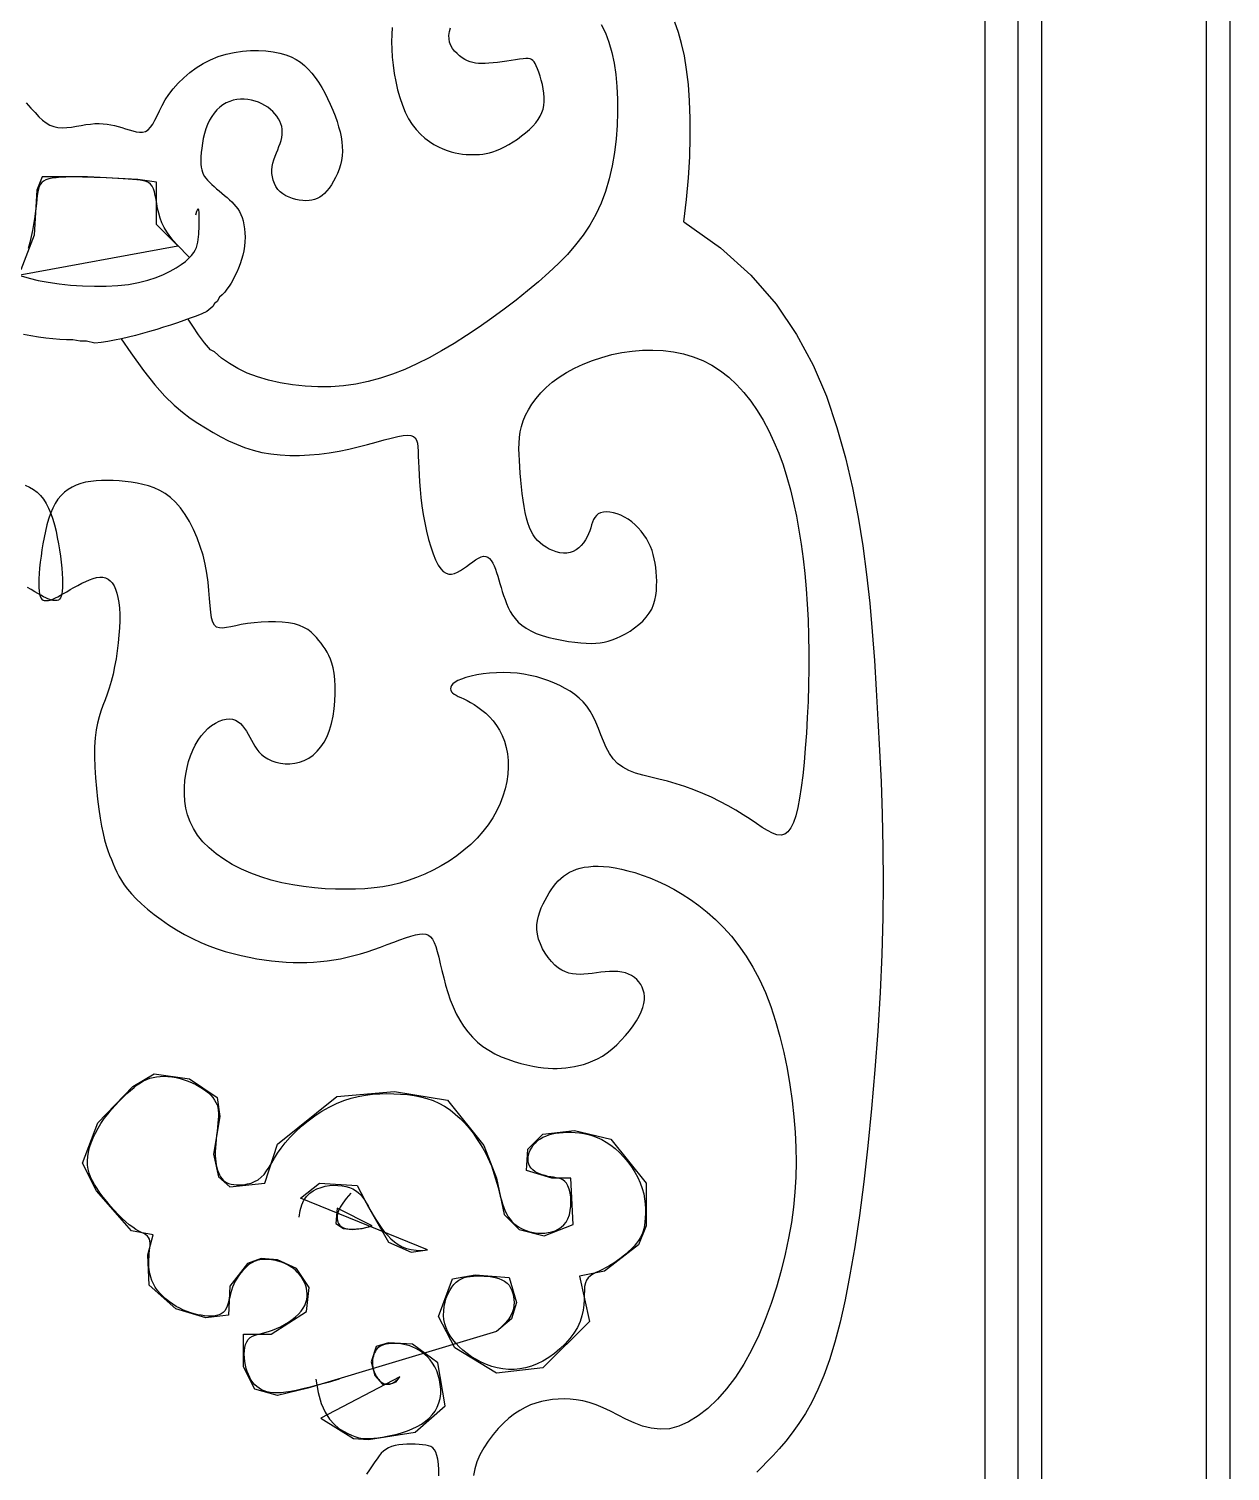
# Model space of a CAD drawing. Header units: metres. Extents: x -628 to -217, y 2 to 934.
# Drawn here: x -426.9 to -230.9, y 282.1 to 517.4 of the extents above; entities that cross this region are included whole.
import ezdxf

# ---------------------------------------------------------------- set-up
doc = ezdxf.new("R2010")
doc.units = ezdxf.units.M
for name, color, linetype in [('3', 3, 'Continuous'), ('4', 4, 'Continuous'), ('7', 7, 'Continuous')]:
    doc.layers.add(name, color=color, linetype=linetype)

msp = doc.modelspace()

# ---------------------------------------------------------------- linework, layer by layer
at = {"layer": '3'}
msp.add_lwpolyline([(-612.02, 909.78), (-612.02, 5.41), (-234.72, 5.41), (-234.72, 921.93)], dxfattribs=at)
msp.add_lwpolyline([(-581.22, 43.91), (-581.22, 667.61), (-265.52, 667.61), (-265.52, 43.91)], close=True, dxfattribs=at)
at = {"layer": '4'}
msp.add_lwpolyline([(-615.87, 911.13), (-615.87, 1.56), (-230.87, 1.56), (-230.87, 920.79)], dxfattribs=at)
msp.add_lwpolyline([(-585.07, 40.06), (-585.07, 671.46), (-261.67, 671.46), (-261.67, 40.06)], close=True, dxfattribs=at)
at = {"layer": '7'}
msp.add_lwpolyline([(-575.83, 49.3), (-575.83, 662.22), (-270.91, 662.22), (-270.91, 49.3)], close=True, dxfattribs=at)
for points in [[(-333.53, 518.13), (-332.84, 516.74), (-332.26, 515.22), (-331.79, 513.57), (-331.42, 511.81), (-331.15, 509.94), (-330.96, 507.98), (-330.87, 505.93), (-330.85, 503.81), (-330.93, 501.64), (-331.1, 499.44), (-331.36, 497.24), (-331.74, 495.07), (-332.22, 492.95), (-332.82, 490.89), (-333.54, 488.94), (-334.4, 487.1), (-335.37, 485.36), (-336.47, 483.72), (-337.7, 482.14), (-339.04, 480.61), (-340.49, 479.11), (-342.07, 477.63), (-343.75, 476.14), (-345.54, 474.65), (-347.41, 473.14), (-349.37, 471.65), (-351.37, 470.18), (-353.42, 468.75), (-355.48, 467.38), (-357.54, 466.08), (-359.59, 464.87), (-361.61, 463.75), (-363.61, 462.75), (-365.59, 461.85), (-367.56, 461.06), (-369.54, 460.4), (-371.53, 459.86), (-373.54, 459.44), (-375.59, 459.16), (-377.66, 459.01), (-379.76, 458.99), (-381.84, 459.09), (-383.9, 459.31), (-385.89, 459.64), (-387.81, 460.08), (-389.61, 460.62), (-391.29, 461.25), (-392.81, 461.98), (-394.2, 462.79), (-395.47, 463.69), (-396.63, 464.69), (-397.27, 465.01), (-398.28, 466.2), (-399.25, 467.48), (-400.18, 468.87), (-400.92, 470.06)], [(-320.01, 485.9), (-319.59, 489.58), (-319.27, 493.12), (-319.07, 496.52), (-318.98, 499.75), (-318.99, 502.8), (-319.1, 505.66), (-319.3, 508.33), (-319.58, 510.77), (-319.95, 512.99), (-320.39, 515), (-320.91, 516.83), (-321.51, 518.5)], [(-367.63, 517.64), (-367.71, 516.5), (-367.73, 515.31), (-367.71, 514.07), (-367.63, 512.79), (-367.49, 511.48), (-367.3, 510.14), (-367.05, 508.8), (-366.75, 507.47), (-366.39, 506.19), (-365.97, 504.96), (-365.49, 503.8), (-364.95, 502.75), (-364.35, 501.8), (-363.7, 500.96), (-363.01, 500.23), (-362.3, 499.58), (-361.57, 499.03), (-360.83, 498.56), (-360.09, 498.16), (-359.38, 497.83), (-358.68, 497.56), (-358.02, 497.35), (-357.37, 497.18), (-356.75, 497.06), (-356.15, 496.98), (-355.57, 496.93), (-355.01, 496.9), (-354.46, 496.89), (-353.92, 496.9), (-353.39, 496.93), (-352.86, 496.98), (-352.32, 497.06), (-351.77, 497.18), (-351.2, 497.35), (-350.6, 497.56), (-349.97, 497.83), (-349.3, 498.16), (-348.61, 498.54), (-347.9, 498.97), (-347.19, 499.43), (-346.51, 499.93), (-345.85, 500.44), (-345.24, 500.98), (-344.69, 501.52), (-344.21, 502.06), (-343.8, 502.61), (-343.47, 503.16), (-343.2, 503.73), (-343.01, 504.32), (-342.88, 504.92), (-342.81, 505.55), (-342.81, 506.22), (-342.86, 506.91), (-342.97, 507.62), (-343.12, 508.33), (-343.3, 509.03), (-343.49, 509.69), (-343.7, 510.31), (-343.91, 510.87), (-344.11, 511.35), (-344.29, 511.74), (-344.47, 512.04), (-344.66, 512.26), (-344.87, 512.41), (-345.12, 512.51), (-345.43, 512.55), (-345.81, 512.54), (-346.28, 512.5), (-346.84, 512.44), (-347.49, 512.35), (-348.19, 512.25), (-348.93, 512.14), (-349.69, 512.04), (-350.44, 511.94), (-351.17, 511.85), (-351.85, 511.78), (-352.47, 511.74), (-353.03, 511.73), (-353.55, 511.75), (-354.02, 511.81), (-354.47, 511.9), (-354.9, 512.04), (-355.33, 512.21), (-355.76, 512.43), (-356.2, 512.7), (-356.63, 513.01), (-357.05, 513.37), (-357.44, 513.77), (-357.78, 514.21), (-358.06, 514.69), (-358.26, 515.21), (-358.36, 515.76), (-358.37, 516.34), (-358.27, 516.95), (-358.09, 517.57)], [(-427.37, 505.31), (-426.6, 504.47), (-425.92, 503.73), (-425.29, 503.07), (-424.69, 502.51), (-424.1, 502.05), (-423.51, 501.69), (-422.88, 501.45), (-422.2, 501.31), (-421.48, 501.27), (-420.73, 501.3), (-419.96, 501.39), (-419.17, 501.51), (-418.39, 501.65), (-417.62, 501.78), (-416.87, 501.88), (-416.16, 501.94), (-415.47, 501.95), (-414.81, 501.92), (-414.17, 501.86), (-413.55, 501.76), (-412.94, 501.63), (-412.33, 501.48), (-411.74, 501.3), (-411.14, 501.1), (-410.55, 500.91), (-409.97, 500.74), (-409.41, 500.6), (-408.87, 500.54), (-408.37, 500.56), (-407.9, 500.68), (-407.47, 500.94), (-407.08, 501.34), (-406.72, 501.86), (-406.37, 502.5), (-406.01, 503.23), (-405.62, 504.04), (-405.18, 504.9), (-404.67, 505.8), (-404.07, 506.72), (-403.36, 507.64), (-402.56, 508.55), (-401.66, 509.42), (-400.67, 510.26), (-399.61, 511.03), (-398.48, 511.73), (-397.28, 512.35), (-396.03, 512.87), (-394.74, 513.27), (-393.41, 513.57), (-392.08, 513.76), (-390.76, 513.86), (-389.47, 513.87), (-388.23, 513.8), (-387.06, 513.66), (-385.98, 513.44), (-385, 513.17), (-384.12, 512.83), (-383.32, 512.43), (-382.59, 511.97), (-381.93, 511.44), (-381.32, 510.85), (-380.74, 510.19), (-380.19, 509.47), (-379.65, 508.68), (-379.13, 507.83), (-378.64, 506.94), (-378.17, 506.03), (-377.73, 505.09), (-377.33, 504.15), (-376.96, 503.22), (-376.64, 502.31), (-376.37, 501.43), (-376.14, 500.59), (-375.97, 499.77), (-375.85, 498.97), (-375.78, 498.19), (-375.77, 497.43), (-375.81, 496.69), (-375.92, 495.95), (-376.08, 495.22), (-376.3, 494.51), (-376.57, 493.82), (-376.87, 493.16), (-377.2, 492.54), (-377.56, 491.96), (-377.93, 491.43), (-378.31, 490.96), (-378.69, 490.56), (-379.07, 490.23), (-379.46, 489.95), (-379.87, 489.73), (-380.29, 489.57), (-380.74, 489.46), (-381.21, 489.39), (-381.71, 489.37), (-382.24, 489.39), (-382.79, 489.46), (-383.35, 489.56), (-383.91, 489.72), (-384.46, 489.92), (-384.98, 490.17), (-385.47, 490.47), (-385.9, 490.82), (-386.28, 491.22), (-386.6, 491.68), (-386.85, 492.17), (-387.04, 492.69), (-387.18, 493.24), (-387.25, 493.8), (-387.26, 494.37), (-387.21, 494.94), (-387.1, 495.51), (-386.94, 496.06), (-386.75, 496.61), (-386.54, 497.15), (-386.32, 497.68), (-386.11, 498.2), (-385.92, 498.71), (-385.76, 499.2), (-385.65, 499.69), (-385.58, 500.15), (-385.57, 500.61), (-385.6, 501.06), (-385.67, 501.49), (-385.8, 501.92), (-385.97, 502.34), (-386.19, 502.75), (-386.46, 503.15), (-386.77, 503.54), (-387.13, 503.92), (-387.52, 504.27), (-387.95, 504.61), (-388.42, 504.91), (-388.92, 505.18), (-389.45, 505.42), (-390, 505.62), (-390.58, 505.77), (-391.17, 505.87), (-391.77, 505.93), (-392.38, 505.93), (-392.98, 505.87), (-393.57, 505.75), (-394.15, 505.57), (-394.71, 505.32), (-395.25, 505), (-395.76, 504.62), (-396.23, 504.17), (-396.68, 503.67), (-397.08, 503.11), (-397.45, 502.48), (-397.77, 501.81), (-398.05, 501.08), (-398.28, 500.31), (-398.46, 499.52), (-398.61, 498.73), (-398.72, 497.96), (-398.8, 497.21), (-398.84, 496.51), (-398.86, 495.88), (-398.84, 495.32), (-398.8, 494.83), (-398.72, 494.4), (-398.61, 494.02), (-398.46, 493.67), (-398.28, 493.34), (-398.05, 493.02), (-397.77, 492.7), (-397.45, 492.37), (-397.09, 492.02), (-396.7, 491.67), (-396.29, 491.32), (-395.86, 490.96), (-395.43, 490.59), (-395, 490.23), (-394.59, 489.88), (-394.19, 489.53), (-393.82, 489.18), (-393.47, 488.82), (-393.14, 488.44), (-392.84, 488.04), (-392.57, 487.61), (-392.33, 487.14), (-392.13, 486.63), (-391.95, 486.06), (-391.82, 485.44), (-391.72, 484.79), (-391.66, 484.11), (-391.64, 483.4), (-391.66, 482.67), (-391.73, 481.94), (-391.84, 481.21), (-392, 480.48), (-392.2, 479.76), (-392.43, 479.06), (-392.7, 478.38), (-392.99, 477.72), (-393.29, 477.09), (-393.61, 476.49), (-393.94, 475.93), (-394.26, 475.41), (-394.6, 474.92), (-394.97, 474.46), (-395.36, 474.03), (-395.81, 473.62), (-396.18, 472.94), (-396.61, 472.57), (-396.93, 472.08), (-397.86, 471.31), (-398.7, 470.93), (-399.61, 470.55), (-400.59, 470.18), (-401.62, 469.81), (-402.69, 469.44), (-403.8, 469.08), (-404.93, 468.72), (-406.07, 468.37), (-407.23, 468.04), (-408.38, 467.71), (-409.54, 467.4), (-410.69, 467.12), (-411.83, 466.85), (-412.95, 466.62), (-414.04, 466.41), (-415.12, 466.24), (-416.17, 466.1), (-417.5, 466.43), (-418.55, 466.43), (-419.75, 466.67), (-420.81, 466.68), (-421.9, 466.73), (-423.02, 466.82), (-424.18, 466.95), (-425.37, 467.12), (-426.59, 467.32), (-427.82, 467.56)], [(-428.67, 477.23), (-402.62, 482), (-406.09, 485.47), (-406.09, 492.41), (-409.13, 492.84), (-417.38, 493.28), (-424.76, 493.28), (-425.63, 491.11), (-426.06, 483.74), (-428.23, 478.1)], [(-400.71, 480.09), (-400.71, 480.09), (-401.42, 480.8), (-402.1, 481.5), (-402.75, 482.19), (-403.36, 482.88), (-403.92, 483.58), (-404.42, 484.29), (-404.86, 485.01), (-405.22, 485.76), (-405.51, 486.53), (-405.73, 487.31), (-405.91, 488.09), (-406.05, 488.84), (-406.17, 489.56), (-406.29, 490.22), (-406.43, 490.82), (-406.6, 491.33), (-406.81, 491.74), (-407.08, 492.06), (-407.4, 492.31), (-407.78, 492.49), (-408.23, 492.62), (-408.75, 492.72), (-409.33, 492.79), (-410, 492.84), (-410.74, 492.9), (-411.56, 492.95), (-412.43, 493), (-413.35, 493.05), (-414.3, 493.1), (-415.27, 493.14), (-416.25, 493.17), (-417.24, 493.2), (-418.2, 493.23), (-419.15, 493.24), (-420.06, 493.24), (-420.92, 493.22), (-421.72, 493.18), (-422.46, 493.12), (-423.11, 493.03), (-423.68, 492.92), (-424.14, 492.76), (-424.52, 492.57), (-424.82, 492.33), (-425.05, 492.04), (-425.23, 491.69), (-425.36, 491.28), (-425.47, 490.8), (-425.56, 490.24), (-425.64, 489.61), (-425.71, 488.9), (-425.8, 488.12), (-425.9, 487.29), (-426.01, 486.41), (-426.15, 485.49), (-426.32, 484.53), (-426.53, 483.55), (-426.78, 482.56), (-427.07, 481.57)], [(-428.16, 477.09), (-426.87, 476.71), (-425.41, 476.36), (-423.78, 476.06), (-422.01, 475.8), (-420.13, 475.6), (-418.19, 475.47), (-416.24, 475.4), (-414.3, 475.42), (-412.42, 475.52), (-410.65, 475.71), (-409.01, 476), (-407.51, 476.38), (-406.16, 476.82), (-404.93, 477.32), (-403.85, 477.85), (-402.9, 478.39), (-402.08, 478.94), (-401.39, 479.47), (-400.83, 479.97), (-400.38, 480.44), (-400.03, 480.89), (-399.77, 481.32), (-399.58, 481.75), (-399.45, 482.16), (-399.35, 482.58), (-399.29, 483.01), (-399.24, 483.45), (-399.21, 483.9), (-399.18, 484.36), (-399.16, 484.82), (-399.15, 485.29), (-399.15, 485.75), (-399.15, 486.21), (-399.15, 486.66), (-399.15, 487.1), (-399.16, 487.49), (-399.18, 487.8), (-399.22, 488), (-399.29, 488.06), (-399.4, 487.93), (-399.56, 487.58), (-399.76, 486.99)], [(-320.01, 485.9), (-314.07, 481.7), (-309.1, 477.2), (-304.98, 472.46), (-301.63, 467.55), (-298.93, 462.52), (-296.77, 457.45), (-295.05, 452.38), (-293.67, 447.39), (-292.53, 442.51), (-291.59, 437.74), (-290.82, 433.04), (-290.2, 428.38), (-289.7, 423.73), (-289.29, 419.07), (-288.94, 414.36), (-288.63, 409.58), (-288.35, 404.69), (-288.08, 399.68), (-287.85, 394.54), (-287.67, 389.26), (-287.56, 383.81), (-287.52, 378.2), (-287.57, 372.4), (-287.73, 366.4), (-288, 360.2), (-288.37, 353.89), (-288.84, 347.55), (-289.38, 341.27), (-290, 335.16), (-290.67, 329.29), (-291.39, 323.78), (-292.14, 318.69), (-292.92, 314.12), (-293.72, 310.03), (-294.54, 306.39), (-295.4, 303.15), (-296.28, 300.27), (-297.2, 297.71), (-298.16, 295.43), (-299.16, 293.37), (-300.19, 291.52), (-301.26, 289.84), (-302.33, 288.32), (-303.4, 286.96), (-304.45, 285.73), (-305.46, 284.63), (-306.42, 283.64), (-307.3, 282.75), (-308.11, 281.94)], [(-411.85, 466.85), (-410.27, 464.57), (-408.2, 461.66), (-406.37, 459.33), (-404.73, 457.48), (-403.24, 456.02), (-401.87, 454.86), (-400.58, 453.91), (-399.33, 453.08), (-398.09, 452.3), (-396.85, 451.55), (-395.6, 450.85), (-394.33, 450.2), (-393.04, 449.62), (-391.71, 449.1), (-390.33, 448.66), (-388.91, 448.31), (-387.44, 448.05), (-385.91, 447.89), (-384.35, 447.81), (-382.76, 447.8), (-381.15, 447.88), (-379.54, 448.03), (-377.92, 448.24), (-376.31, 448.52), (-374.72, 448.85), (-373.17, 449.21), (-371.68, 449.6), (-370.27, 449.98), (-368.96, 450.33), (-367.78, 450.64), (-366.73, 450.89), (-365.84, 451.05), (-365.13, 451.12), (-364.57, 451.07), (-364.16, 450.92), (-363.86, 450.66), (-363.65, 450.29), (-363.52, 449.81), (-363.45, 449.22), (-363.4, 448.52), (-363.37, 447.7), (-363.33, 446.78), (-363.3, 445.76), (-363.25, 444.66), (-363.18, 443.48), (-363.09, 442.23), (-362.96, 440.93), (-362.79, 439.58), (-362.58, 438.19), (-362.32, 436.8), (-362.03, 435.43), (-361.7, 434.11), (-361.34, 432.87), (-360.96, 431.74), (-360.56, 430.75), (-360.15, 429.93), (-359.72, 429.31), (-359.29, 428.86), (-358.85, 428.58), (-358.39, 428.45), (-357.93, 428.44), (-357.46, 428.55), (-356.98, 428.75), (-356.49, 429.02), (-355.99, 429.35), (-355.49, 429.71), (-354.99, 430.09), (-354.49, 430.45), (-354.02, 430.79), (-353.56, 431.06), (-353.13, 431.26), (-352.73, 431.35), (-352.37, 431.33), (-352.04, 431.2), (-351.74, 430.97), (-351.47, 430.64), (-351.22, 430.25), (-351, 429.78), (-350.79, 429.27), (-350.59, 428.71), (-350.41, 428.13), (-350.22, 427.52), (-350.04, 426.89), (-349.86, 426.25), (-349.66, 425.6), (-349.45, 424.95), (-349.22, 424.29), (-348.97, 423.64), (-348.68, 423), (-348.36, 422.37), (-347.99, 421.76), (-347.56, 421.18), (-347.05, 420.62), (-346.47, 420.1), (-345.79, 419.61), (-345, 419.17), (-344.11, 418.77), (-343.13, 418.43), (-342.09, 418.12), (-341.01, 417.86), (-339.92, 417.64), (-338.84, 417.47), (-337.81, 417.33), (-336.84, 417.23), (-335.96, 417.17), (-335.16, 417.14), (-334.41, 417.16), (-333.71, 417.23), (-333.03, 417.34), (-332.37, 417.51), (-331.71, 417.72), (-331.02, 418), (-330.3, 418.33), (-329.56, 418.72), (-328.82, 419.16), (-328.09, 419.66), (-327.4, 420.2), (-326.75, 420.78), (-326.17, 421.4), (-325.68, 422.06), (-325.28, 422.75), (-324.98, 423.48), (-324.75, 424.22), (-324.6, 424.98), (-324.51, 425.74), (-324.47, 426.52), (-324.46, 427.29), (-324.49, 428.05), (-324.54, 428.79), (-324.61, 429.53), (-324.71, 430.25), (-324.85, 430.95), (-325.02, 431.64), (-325.23, 432.31), (-325.48, 432.97), (-325.78, 433.62), (-326.14, 434.25), (-326.54, 434.86), (-326.99, 435.44), (-327.47, 435.99), (-327.99, 436.5), (-328.54, 436.97), (-329.12, 437.39), (-329.71, 437.75), (-330.31, 438.04), (-330.92, 438.28), (-331.52, 438.45), (-332.1, 438.55), (-332.65, 438.58), (-333.16, 438.55), (-333.61, 438.44), (-334, 438.26), (-334.31, 438.02), (-334.56, 437.7), (-334.76, 437.34), (-334.93, 436.93), (-335.09, 436.48), (-335.24, 436.01), (-335.4, 435.51), (-335.6, 435.01), (-335.83, 434.51), (-336.11, 434.02), (-336.43, 433.56), (-336.78, 433.12), (-337.18, 432.74), (-337.62, 432.41), (-338.09, 432.15), (-338.59, 431.97), (-339.13, 431.88), (-339.69, 431.87), (-340.27, 431.94), (-340.85, 432.08), (-341.43, 432.28), (-341.99, 432.53), (-342.53, 432.82), (-343.03, 433.16), (-343.5, 433.52), (-343.92, 433.92), (-344.3, 434.37), (-344.65, 434.87), (-344.96, 435.44), (-345.24, 436.07), (-345.5, 436.79), (-345.72, 437.59), (-345.92, 438.49), (-346.1, 439.46), (-346.26, 440.5), (-346.4, 441.58), (-346.52, 442.68), (-346.63, 443.79), (-346.72, 444.89), (-346.81, 445.95), (-346.88, 446.97), (-346.93, 447.96), (-346.95, 448.9), (-346.93, 449.83), (-346.86, 450.74), (-346.73, 451.63), (-346.52, 452.53), (-346.24, 453.43), (-345.86, 454.35), (-345.39, 455.27), (-344.82, 456.19), (-344.15, 457.11), (-343.38, 458.01), (-342.5, 458.89), (-341.51, 459.74), (-340.4, 460.55), (-339.18, 461.32), (-337.86, 462.04), (-336.45, 462.7), (-334.96, 463.3), (-333.4, 463.81), (-331.79, 464.25), (-330.14, 464.59), (-328.47, 464.84), (-326.78, 464.98), (-325.08, 465), (-323.4, 464.91), (-321.73, 464.7), (-320.09, 464.36), (-318.49, 463.89), (-316.94, 463.27), (-315.45, 462.51), (-314.04, 461.61), (-312.69, 460.56), (-311.42, 459.38), (-310.22, 458.08), (-309.1, 456.67), (-308.04, 455.15), (-307.06, 453.54), (-306.16, 451.83), (-305.32, 450.05), (-304.55, 448.2), (-303.85, 446.27), (-303.22, 444.27), (-302.64, 442.21), (-302.12, 440.08), (-301.66, 437.89), (-301.25, 435.63), (-300.89, 433.32), (-300.57, 430.95), (-300.3, 428.53), (-300.08, 426.06), (-299.9, 423.54), (-299.77, 420.97), (-299.69, 418.37), (-299.65, 415.71), (-299.65, 413.03), (-299.69, 410.34), (-299.77, 407.66), (-299.89, 405.03), (-300.03, 402.48), (-300.21, 400.04), (-300.41, 397.73), (-300.63, 395.59), (-300.87, 393.64), (-301.14, 391.89), (-301.44, 390.34), (-301.77, 389.01), (-302.15, 387.91), (-302.57, 387.03), (-303.04, 386.39), (-303.57, 385.99), (-304.17, 385.84), (-304.83, 385.91), (-305.56, 386.17), (-306.36, 386.59), (-307.23, 387.13), (-308.19, 387.76), (-309.22, 388.46), (-310.34, 389.19), (-311.54, 389.93), (-312.82, 390.65), (-314.16, 391.35), (-315.54, 392.03), (-316.96, 392.67), (-318.4, 393.26), (-319.85, 393.79), (-321.29, 394.25), (-322.71, 394.64), (-324.1, 394.98), (-325.43, 395.3), (-326.71, 395.63), (-327.9, 395.99), (-329, 396.41), (-329.98, 396.92), (-330.85, 397.55), (-331.57, 398.32), (-332.19, 399.2), (-332.71, 400.16), (-333.16, 401.18), (-333.58, 402.23), (-333.98, 403.28), (-334.38, 404.29), (-334.82, 405.24), (-335.32, 406.1), (-335.87, 406.89), (-336.47, 407.59), (-337.13, 408.23), (-337.84, 408.8), (-338.59, 409.33), (-339.4, 409.8), (-340.25, 410.25), (-341.14, 410.66), (-342.07, 411.03), (-343.04, 411.37), (-344.05, 411.67), (-345.09, 411.92), (-346.15, 412.12), (-347.24, 412.27), (-348.35, 412.36), (-349.48, 412.39), (-350.61, 412.36), (-351.73, 412.28), (-352.8, 412.15), (-353.81, 411.99), (-354.75, 411.79), (-355.59, 411.57), (-356.31, 411.33), (-356.9, 411.07), (-357.37, 410.8), (-357.71, 410.53), (-357.95, 410.26), (-358.08, 409.99), (-358.13, 409.73), (-358.08, 409.49), (-357.96, 409.26), (-357.77, 409.06), (-357.52, 408.87), (-357.21, 408.69), (-356.84, 408.5), (-356.42, 408.3), (-355.94, 408.07), (-355.42, 407.81), (-354.86, 407.51), (-354.26, 407.15), (-353.64, 406.74), (-353.01, 406.27), (-352.37, 405.74), (-351.75, 405.15), (-351.16, 404.49), (-350.61, 403.77), (-350.11, 402.97), (-349.68, 402.1), (-349.32, 401.17), (-349.04, 400.18), (-348.84, 399.14), (-348.72, 398.05), (-348.69, 396.93), (-348.76, 395.78), (-348.92, 394.61), (-349.19, 393.42), (-349.55, 392.23), (-350.01, 391.04), (-350.58, 389.86), (-351.23, 388.69), (-351.99, 387.55), (-352.84, 386.44), (-353.78, 385.37), (-354.81, 384.35), (-355.92, 383.39), (-357.1, 382.48), (-358.34, 381.63), (-359.63, 380.84), (-360.95, 380.13), (-362.29, 379.49), (-363.64, 378.92), (-365, 378.44), (-366.37, 378.04), (-367.75, 377.71), (-369.16, 377.45), (-370.6, 377.25), (-372.08, 377.12), (-373.62, 377.04), (-375.21, 377.02), (-376.87, 377.04), (-378.58, 377.12), (-380.33, 377.26), (-382.1, 377.46), (-383.87, 377.73), (-385.63, 378.08), (-387.36, 378.51), (-389.06, 379.03), (-390.69, 379.63), (-392.25, 380.32), (-393.73, 381.09), (-395.11, 381.93), (-396.38, 382.83), (-397.53, 383.79), (-398.53, 384.79), (-399.39, 385.84), (-400.08, 386.92), (-400.62, 388.02), (-401.03, 389.15), (-401.31, 390.28), (-401.48, 391.42), (-401.55, 392.55), (-401.54, 393.67), (-401.45, 394.77), (-401.31, 395.83), (-401.11, 396.87), (-400.85, 397.86), (-400.54, 398.81), (-400.18, 399.71), (-399.77, 400.55), (-399.32, 401.33), (-398.82, 402.04), (-398.28, 402.68), (-397.7, 403.25), (-397.1, 403.73), (-396.49, 404.13), (-395.89, 404.44), (-395.29, 404.67), (-394.71, 404.8), (-394.17, 404.83), (-393.67, 404.76), (-393.21, 404.6), (-392.78, 404.36), (-392.39, 404.05), (-392.04, 403.69), (-391.71, 403.27), (-391.4, 402.83), (-391.12, 402.35), (-390.86, 401.86), (-390.6, 401.36), (-390.34, 400.87), (-390.06, 400.38), (-389.74, 399.9), (-389.39, 399.45), (-388.97, 399.02), (-388.49, 398.64), (-387.93, 398.29), (-387.29, 398), (-386.61, 397.76), (-385.87, 397.6), (-385.11, 397.51), (-384.33, 397.5), (-383.54, 397.58), (-382.75, 397.76), (-381.99, 398.04), (-381.25, 398.43), (-380.55, 398.93), (-379.89, 399.53), (-379.29, 400.24), (-378.74, 401.05), (-378.26, 401.96), (-377.85, 402.97), (-377.52, 404.08), (-377.27, 405.26), (-377.09, 406.49), (-376.98, 407.73), (-376.94, 408.96), (-376.95, 410.14), (-377.01, 411.25), (-377.12, 412.26), (-377.28, 413.14), (-377.48, 413.92), (-377.71, 414.59), (-377.97, 415.19), (-378.26, 415.73), (-378.57, 416.23), (-378.9, 416.7), (-379.24, 417.16), (-379.6, 417.63), (-379.98, 418.09), (-380.4, 418.55), (-380.87, 418.98), (-381.41, 419.39), (-382.03, 419.75), (-382.75, 420.06), (-383.58, 420.31), (-384.53, 420.48), (-385.58, 420.6), (-386.69, 420.65), (-387.84, 420.64), (-389, 420.59), (-390.15, 420.5), (-391.24, 420.36), (-392.26, 420.2), (-393.17, 420.02), (-393.99, 419.85), (-394.7, 419.71), (-395.32, 419.64), (-395.84, 419.66), (-396.28, 419.81), (-396.64, 420.12), (-396.91, 420.62), (-397.1, 421.32), (-397.25, 422.22), (-397.35, 423.27), (-397.45, 424.47), (-397.55, 425.77), (-397.69, 427.15), (-397.88, 428.59), (-398.15, 430.06), (-398.5, 431.53), (-398.95, 432.97), (-399.47, 434.38), (-400.07, 435.73), (-400.73, 437.01), (-401.44, 438.19), (-402.2, 439.25), (-403, 440.17), (-403.83, 440.95), (-404.68, 441.59), (-405.56, 442.1), (-406.46, 442.51), (-407.38, 442.83), (-408.32, 443.08), (-409.27, 443.27), (-410.23, 443.42), (-411.21, 443.55), (-412.18, 443.64), (-413.15, 443.7), (-414.11, 443.73), (-415.05, 443.72), (-415.96, 443.67), (-416.83, 443.57), (-417.67, 443.42), (-418.46, 443.22), (-419.2, 442.96), (-419.89, 442.64), (-420.54, 442.26), (-421.13, 441.8), (-421.68, 441.27), (-422.18, 440.66), (-422.63, 439.97), (-423.03, 439.19), (-423.39, 438.34), (-423.71, 437.43), (-423.99, 436.46), (-424.23, 435.47), (-424.45, 434.44), (-424.63, 433.41), (-424.8, 432.38), (-424.94, 431.36), (-425.07, 430.38), (-425.17, 429.42), (-425.24, 428.52), (-425.29, 427.69), (-425.31, 426.92), (-425.31, 426.25), (-425.26, 425.67), (-425.19, 425.2), (-425.08, 424.84), (-424.95, 424.56), (-424.79, 424.36), (-424.61, 424.22), (-424.41, 424.15), (-424.2, 424.12), (-423.97, 424.13), (-423.73, 424.16), (-423.48, 424.22), (-423.2, 424.3), (-422.9, 424.42), (-422.56, 424.57), (-422.19, 424.76), (-421.76, 424.99), (-421.29, 425.26), (-420.76, 425.57), (-420.18, 425.91), (-419.57, 426.26), (-418.94, 426.61), (-418.29, 426.95), (-417.65, 427.26), (-417.03, 427.53), (-416.43, 427.74), (-415.87, 427.87), (-415.35, 427.94), (-414.86, 427.92), (-414.42, 427.82), (-414.01, 427.64), (-413.64, 427.37), (-413.31, 427.01), (-413.02, 426.55), (-412.77, 426), (-412.56, 425.35), (-412.39, 424.62), (-412.25, 423.8), (-412.16, 422.89), (-412.11, 421.9), (-412.11, 420.83), (-412.14, 419.69), (-412.22, 418.47), (-412.34, 417.21), (-412.5, 415.92), (-412.7, 414.62), (-412.93, 413.35), (-413.19, 412.11), (-413.48, 410.93), (-413.8, 409.83), (-414.14, 408.83), (-414.49, 407.91), (-414.84, 407.01), (-415.17, 406.11), (-415.48, 405.17), (-415.75, 404.15), (-415.97, 403.02), (-416.12, 401.73), (-416.2, 400.27), (-416.21, 398.67), (-416.16, 396.97), (-416.06, 395.22), (-415.91, 393.46), (-415.73, 391.75), (-415.52, 390.12), (-415.29, 388.63), (-415.06, 387.3), (-414.81, 386.13), (-414.56, 385.09), (-414.29, 384.17), (-414.02, 383.35), (-413.75, 382.59), (-413.47, 381.88), (-413.18, 381.19), (-412.88, 380.52), (-412.57, 379.84), (-412.22, 379.16), (-411.82, 378.47), (-411.35, 377.76), (-410.81, 377.02), (-410.17, 376.26), (-409.42, 375.47), (-408.55, 374.64), (-407.57, 373.79), (-406.49, 372.93), (-405.34, 372.07), (-404.12, 371.23), (-402.85, 370.43), (-401.55, 369.67), (-400.22, 368.98), (-398.89, 368.35), (-397.55, 367.8), (-396.22, 367.32), (-394.9, 366.89), (-393.58, 366.52), (-392.29, 366.2), (-391, 365.93), (-389.75, 365.7), (-388.51, 365.51), (-387.31, 365.35), (-386.12, 365.22), (-384.96, 365.13), (-383.81, 365.08), (-382.68, 365.06), (-381.56, 365.08), (-380.45, 365.13), (-379.35, 365.22), (-378.26, 365.35), (-377.17, 365.51), (-376.08, 365.7), (-375, 365.93), (-373.91, 366.2), (-372.82, 366.5), (-371.72, 366.84), (-370.62, 367.21), (-369.52, 367.6), (-368.44, 368), (-367.39, 368.39), (-366.4, 368.76), (-365.46, 369.09), (-364.61, 369.37), (-363.85, 369.59), (-363.19, 369.72), (-362.62, 369.77), (-362.14, 369.72), (-361.72, 369.56), (-361.37, 369.29), (-361.06, 368.89), (-360.78, 368.36), (-360.53, 367.69), (-360.28, 366.87), (-360.03, 365.93), (-359.78, 364.88), (-359.52, 363.76), (-359.23, 362.58), (-358.91, 361.37), (-358.55, 360.16), (-358.15, 358.97), (-357.7, 357.82), (-357.19, 356.72), (-356.62, 355.67), (-356, 354.68), (-355.31, 353.75), (-354.55, 352.89), (-353.73, 352.1), (-352.84, 351.39), (-351.88, 350.75), (-350.87, 350.19), (-349.83, 349.7), (-348.76, 349.28), (-347.7, 348.92), (-346.65, 348.62), (-345.64, 348.37), (-344.68, 348.17), (-343.79, 348.01), (-342.96, 347.9), (-342.18, 347.82), (-341.43, 347.79), (-340.71, 347.79), (-340.01, 347.82), (-339.31, 347.88), (-338.61, 347.98), (-337.89, 348.1), (-337.15, 348.25), (-336.4, 348.45), (-335.64, 348.7), (-334.88, 349.01), (-334.1, 349.38), (-333.32, 349.82), (-332.54, 350.35), (-331.76, 350.96), (-330.99, 351.64), (-330.24, 352.38), (-329.54, 353.15), (-328.88, 353.95), (-328.28, 354.76), (-327.76, 355.55), (-327.32, 356.32), (-326.98, 357.04), (-326.72, 357.72), (-326.56, 358.37), (-326.48, 358.97), (-326.47, 359.54), (-326.53, 360.08), (-326.66, 360.58), (-326.84, 361.06), (-327.08, 361.5), (-327.38, 361.92), (-327.72, 362.3), (-328.11, 362.64), (-328.56, 362.94), (-329.05, 363.19), (-329.58, 363.38), (-330.17, 363.52), (-330.79, 363.6), (-331.45, 363.62), (-332.14, 363.61), (-332.85, 363.56), (-333.56, 363.48), (-334.27, 363.4), (-334.98, 363.31), (-335.67, 363.24), (-336.33, 363.18), (-336.97, 363.14), (-337.59, 363.15), (-338.19, 363.21), (-338.78, 363.33), (-339.36, 363.53), (-339.94, 363.81), (-340.51, 364.18), (-341.07, 364.66), (-341.63, 365.23), (-342.15, 365.87), (-342.64, 366.58), (-343.08, 367.33), (-343.44, 368.1), (-343.73, 368.89), (-343.92, 369.68), (-344.01, 370.45), (-344.01, 371.21), (-343.92, 371.94), (-343.77, 372.65), (-343.55, 373.35), (-343.3, 374.01), (-343, 374.66), (-342.69, 375.27), (-342.36, 375.86), (-342.03, 376.43), (-341.68, 376.96), (-341.31, 377.46), (-340.93, 377.94), (-340.53, 378.38), (-340.1, 378.79), (-339.65, 379.16), (-339.18, 379.5), (-338.67, 379.8), (-338.13, 380.06), (-337.55, 380.28), (-336.94, 380.47), (-336.28, 380.61), (-335.57, 380.71), (-334.81, 380.77), (-334, 380.78), (-333.14, 380.75), (-332.23, 380.66), (-331.26, 380.52), (-330.23, 380.32), (-329.16, 380.06), (-328.03, 379.74), (-326.84, 379.35), (-325.61, 378.89), (-324.33, 378.35), (-323.02, 377.73), (-321.67, 377.03), (-320.31, 376.24), (-318.95, 375.35), (-317.58, 374.37), (-316.22, 373.28), (-314.88, 372.09), (-313.56, 370.79), (-312.28, 369.36), (-311.05, 367.81), (-309.87, 366.12), (-308.75, 364.3), (-307.7, 362.33), (-306.73, 360.2), (-305.85, 357.92), (-305.06, 355.51), (-304.35, 353), (-303.73, 350.42), (-303.19, 347.79), (-302.74, 345.14), (-302.37, 342.51), (-302.08, 339.92), (-301.87, 337.39), (-301.75, 334.92), (-301.71, 332.48), (-301.76, 330.05), (-301.91, 327.62), (-302.15, 325.17), (-302.49, 322.67), (-302.94, 320.11), (-303.49, 317.48), (-304.14, 314.81), (-304.91, 312.11), (-305.77, 309.44), (-306.74, 306.81), (-307.81, 304.26), (-308.97, 301.83), (-310.24, 299.55), (-311.6, 297.43), (-313.05, 295.52), (-314.55, 293.81), (-316.1, 292.33), (-317.68, 291.1), (-319.26, 290.12), (-320.84, 289.43), (-322.39, 289.02), (-323.89, 288.92), (-325.36, 289.08), (-326.78, 289.44), (-328.15, 289.95), (-329.48, 290.56), (-330.76, 291.21), (-332.01, 291.85), (-333.2, 292.44), (-334.35, 292.91), (-335.47, 293.28), (-336.54, 293.56), (-337.58, 293.74), (-338.59, 293.84), (-339.57, 293.88), (-340.52, 293.85), (-341.46, 293.76), (-342.37, 293.63), (-343.27, 293.45), (-344.17, 293.2), (-345.05, 292.89), (-345.93, 292.49), (-346.81, 292), (-347.69, 291.42), (-348.57, 290.73), (-349.46, 289.93), (-350.34, 289.03), (-351.18, 288.05), (-351.97, 287), (-352.69, 285.9), (-353.31, 284.77), (-353.81, 283.63), (-354.17, 282.48), (-354.38, 281.36)], [(-427.53, 442.96), (-426.84, 442.64), (-426.19, 442.26), (-425.6, 441.8), (-425.05, 441.27), (-424.55, 440.66), (-424.1, 439.97), (-423.7, 439.19), (-423.34, 438.34), (-423.03, 437.43), (-422.75, 436.46), (-422.5, 435.47), (-422.29, 434.44), (-422.1, 433.41), (-421.93, 432.38), (-421.79, 431.36), (-421.66, 430.38), (-421.56, 429.42), (-421.49, 428.52), (-421.44, 427.69), (-421.42, 426.92), (-421.43, 426.25), (-421.47, 425.67), (-421.54, 425.2), (-421.65, 424.84), (-421.78, 424.56), (-421.94, 424.36), (-422.12, 424.22), (-422.32, 424.15), (-422.53, 424.12), (-422.76, 424.13), (-423, 424.16), (-423.25, 424.22), (-423.53, 424.3), (-423.83, 424.42), (-424.17, 424.57), (-424.55, 424.76), (-424.97, 424.99), (-425.45, 425.26), (-425.98, 425.57), (-426.55, 425.91), (-427.16, 426.26)], [(-376.28, 297.08), (-376.28, 297.08), (-378.09, 296.58), (-379.66, 296.15), (-381.04, 295.79), (-382.24, 295.5), (-383.28, 295.26), (-384.19, 295.09), (-385, 294.97), (-385.73, 294.89), (-386.39, 294.86), (-387, 294.88), (-387.56, 294.94), (-388.08, 295.04), (-388.55, 295.19), (-388.98, 295.38), (-389.37, 295.61), (-389.73, 295.88), (-390.06, 296.2), (-390.37, 296.55), (-390.64, 296.95), (-390.89, 297.37), (-391.1, 297.84), (-391.29, 298.33), (-391.45, 298.85), (-391.58, 299.4), (-391.68, 299.98), (-391.75, 300.56), (-391.77, 301.15), (-391.75, 301.72), (-391.69, 302.26), (-391.56, 302.76), (-391.38, 303.2), (-391.13, 303.57), (-390.82, 303.87), (-390.44, 304.1), (-390, 304.28), (-389.51, 304.43), (-388.97, 304.57), (-388.4, 304.71), (-387.8, 304.87), (-387.16, 305.08), (-386.52, 305.34), (-385.86, 305.65), (-385.21, 306), (-384.58, 306.39), (-383.98, 306.81), (-383.43, 307.26), (-382.94, 307.72), (-382.51, 308.19), (-382.17, 308.67), (-381.9, 309.14), (-381.71, 309.62), (-381.58, 310.09), (-381.51, 310.56), (-381.5, 311.02), (-381.54, 311.47), (-381.62, 311.92), (-381.74, 312.34), (-381.9, 312.76), (-382.09, 313.16), (-382.31, 313.54), (-382.56, 313.9), (-382.83, 314.24), (-383.12, 314.56), (-383.43, 314.86), (-383.76, 315.13), (-384.1, 315.37), (-384.46, 315.59), (-384.82, 315.79), (-385.18, 315.96), (-385.55, 316.12), (-385.91, 316.25), (-386.27, 316.36), (-386.63, 316.45), (-386.98, 316.53), (-387.32, 316.58), (-387.66, 316.62), (-387.99, 316.64), (-388.32, 316.64), (-388.63, 316.63), (-388.94, 316.6), (-389.25, 316.55), (-389.55, 316.49), (-389.85, 316.4), (-390.15, 316.28), (-390.45, 316.13), (-390.75, 315.95), (-391.06, 315.73), (-391.37, 315.47), (-391.7, 315.17), (-392.03, 314.82), (-392.35, 314.44), (-392.67, 314.02), (-392.96, 313.58), (-393.24, 313.1), (-393.49, 312.6), (-393.7, 312.09), (-393.87, 311.55), (-394.02, 311.02), (-394.14, 310.48), (-394.27, 309.97), (-394.39, 309.48), (-394.54, 309.02), (-394.71, 308.61), (-394.93, 308.26), (-395.2, 307.97), (-395.52, 307.74), (-395.89, 307.58), (-396.3, 307.46), (-396.74, 307.4), (-397.22, 307.37), (-397.72, 307.39), (-398.25, 307.44), (-398.8, 307.52), (-399.36, 307.62), (-399.94, 307.76), (-400.52, 307.94), (-401.11, 308.14), (-401.7, 308.38), (-402.29, 308.66), (-402.87, 308.98), (-403.44, 309.33), (-404, 309.72), (-404.53, 310.14), (-405.03, 310.59), (-405.5, 311.06), (-405.92, 311.57), (-406.29, 312.09), (-406.6, 312.63), (-406.85, 313.19), (-407.05, 313.76), (-407.19, 314.34), (-407.28, 314.91), (-407.34, 315.48), (-407.36, 316.04), (-407.35, 316.59), (-407.32, 317.11), (-407.28, 317.61), (-407.23, 318.08), (-407.18, 318.53), (-407.15, 318.94), (-407.15, 319.31), (-407.18, 319.66), (-407.25, 319.96), (-407.39, 320.22), (-407.59, 320.45), (-407.85, 320.65), (-408.17, 320.84), (-408.55, 321.04), (-408.98, 321.27), (-409.46, 321.54), (-409.98, 321.87), (-410.54, 322.27), (-411.13, 322.77), (-411.75, 323.34), (-412.38, 323.97), (-413.01, 324.65), (-413.63, 325.35), (-414.23, 326.08), (-414.8, 326.8), (-415.33, 327.5), (-415.8, 328.18), (-416.22, 328.84), (-416.57, 329.47), (-416.87, 330.1), (-417.1, 330.73), (-417.26, 331.37), (-417.36, 332.02), (-417.38, 332.7), (-417.33, 333.41), (-417.21, 334.14), (-417.02, 334.9), (-416.77, 335.67), (-416.45, 336.45), (-416.08, 337.24), (-415.64, 338.03), (-415.16, 338.82), (-414.62, 339.6), (-414.04, 340.36), (-413.44, 341.09), (-412.81, 341.8), (-412.17, 342.48), (-411.54, 343.11), (-410.93, 343.69), (-410.33, 344.22), (-409.77, 344.69), (-409.24, 345.1), (-408.72, 345.46), (-408.21, 345.76), (-407.7, 346), (-407.18, 346.2), (-406.65, 346.34), (-406.09, 346.44), (-405.49, 346.5), (-404.87, 346.51), (-404.23, 346.48), (-403.57, 346.41), (-402.9, 346.29), (-402.23, 346.14), (-401.57, 345.95), (-400.92, 345.73), (-400.29, 345.47), (-399.68, 345.17), (-399.11, 344.86), (-398.57, 344.52), (-398.07, 344.16), (-397.62, 343.79), (-397.22, 343.41), (-396.88, 343.03), (-396.61, 342.64), (-396.39, 342.25), (-396.22, 341.84), (-396.11, 341.42), (-396.04, 340.98), (-396, 340.5), (-396, 339.99), (-396.03, 339.44), (-396.08, 338.84), (-396.14, 338.2), (-396.22, 337.54), (-396.29, 336.86), (-396.37, 336.18), (-396.43, 335.5), (-396.48, 334.84), (-396.51, 334.21), (-396.51, 333.61), (-396.48, 333.05), (-396.42, 332.53), (-396.34, 332.04), (-396.24, 331.59), (-396.12, 331.18), (-395.98, 330.79), (-395.82, 330.44), (-395.65, 330.13), (-395.45, 329.84), (-395.22, 329.59), (-394.97, 329.37), (-394.67, 329.19), (-394.33, 329.04), (-393.94, 328.92), (-393.5, 328.84), (-392.99, 328.79), (-392.44, 328.79), (-391.86, 328.83), (-391.27, 328.94), (-390.67, 329.1), (-390.08, 329.33), (-389.53, 329.64), (-389.01, 330.03), (-388.55, 330.51), (-388.12, 331.07), (-387.71, 331.71), (-387.29, 332.41), (-386.84, 333.16), (-386.33, 333.96), (-385.75, 334.8), (-385.08, 335.68), (-384.29, 336.57), (-383.4, 337.47), (-382.42, 338.36), (-381.36, 339.22), (-380.25, 340.04), (-379.1, 340.8), (-377.92, 341.48), (-376.73, 342.07), (-375.54, 342.55), (-374.35, 342.94), (-373.17, 343.23), (-371.99, 343.45), (-370.83, 343.59), (-369.67, 343.67), (-368.52, 343.69), (-367.38, 343.67), (-366.26, 343.62), (-365.16, 343.52), (-364.07, 343.37), (-363.01, 343.16), (-361.97, 342.89), (-360.97, 342.55), (-360, 342.13), (-359.07, 341.62), (-358.18, 341.03), (-357.33, 340.36), (-356.53, 339.62), (-355.78, 338.84), (-355.08, 338.03), (-354.44, 337.21), (-353.85, 336.38), (-353.32, 335.57), (-352.85, 334.79), (-352.43, 334.04), (-352.07, 333.31), (-351.74, 332.59), (-351.45, 331.89), (-351.2, 331.19), (-350.97, 330.5), (-350.75, 329.8), (-350.55, 329.09), (-350.36, 328.38), (-350.18, 327.67), (-349.99, 326.98), (-349.8, 326.32), (-349.61, 325.68), (-349.4, 325.08), (-349.18, 324.53), (-348.94, 324.03), (-348.68, 323.58), (-348.4, 323.18), (-348.09, 322.82), (-347.77, 322.5), (-347.42, 322.21), (-347.04, 321.96), (-346.65, 321.73), (-346.22, 321.52), (-345.78, 321.34), (-345.31, 321.19), (-344.82, 321.06), (-344.31, 320.98), (-343.79, 320.92), (-343.26, 320.91), (-342.71, 320.94), (-342.16, 321.02), (-341.6, 321.14), (-341.06, 321.32), (-340.55, 321.56), (-340.07, 321.88), (-339.63, 322.26), (-339.25, 322.72), (-338.95, 323.27), (-338.72, 323.9), (-338.56, 324.59), (-338.48, 325.32), (-338.46, 326.06), (-338.5, 326.79), (-338.6, 327.48), (-338.75, 328.1), (-338.95, 328.63), (-339.19, 329.05), (-339.46, 329.37), (-339.77, 329.6), (-340.12, 329.77), (-340.49, 329.88), (-340.89, 329.96), (-341.31, 330.03), (-341.75, 330.1), (-342.21, 330.19), (-342.67, 330.3), (-343.13, 330.43), (-343.57, 330.59), (-343.98, 330.77), (-344.36, 330.98), (-344.69, 331.23), (-344.97, 331.5), (-345.18, 331.82), (-345.33, 332.16), (-345.42, 332.52), (-345.45, 332.9), (-345.43, 333.29), (-345.36, 333.68), (-345.26, 334.07), (-345.11, 334.44), (-344.92, 334.81), (-344.7, 335.15), (-344.44, 335.48), (-344.15, 335.79), (-343.82, 336.07), (-343.44, 336.33), (-343.03, 336.56), (-342.57, 336.77), (-342.08, 336.95), (-341.55, 337.1), (-340.98, 337.21), (-340.38, 337.3), (-339.75, 337.36), (-339.1, 337.39), (-338.44, 337.39), (-337.75, 337.35), (-337.05, 337.28), (-336.34, 337.17), (-335.62, 337.02), (-334.9, 336.81), (-334.17, 336.54), (-333.43, 336.21), (-332.7, 335.79), (-331.97, 335.3), (-331.24, 334.72), (-330.52, 334.06), (-329.83, 333.33), (-329.18, 332.55), (-328.57, 331.73), (-328.02, 330.87), (-327.54, 330), (-327.14, 329.11), (-326.83, 328.23), (-326.59, 327.36), (-326.43, 326.5), (-326.33, 325.68), (-326.28, 324.88), (-326.28, 324.12), (-326.32, 323.41), (-326.39, 322.75), (-326.48, 322.15), (-326.59, 321.6), (-326.73, 321.1), (-326.91, 320.62), (-327.14, 320.16), (-327.41, 319.72), (-327.74, 319.27), (-328.13, 318.82), (-328.59, 318.35), (-329.1, 317.87), (-329.66, 317.39), (-330.25, 316.92), (-330.86, 316.47), (-331.48, 316.04), (-332.11, 315.65), (-332.72, 315.3), (-333.31, 315), (-333.87, 314.74), (-334.39, 314.5), (-334.86, 314.24), (-335.28, 313.97), (-335.63, 313.65), (-335.91, 313.27), (-336.11, 312.8), (-336.22, 312.24), (-336.27, 311.59), (-336.3, 310.86), (-336.32, 310.07), (-336.36, 309.22), (-336.47, 308.33), (-336.66, 307.41), (-336.96, 306.48), (-337.4, 305.54), (-337.97, 304.62), (-338.65, 303.72), (-339.41, 302.86), (-340.25, 302.04), (-341.14, 301.3), (-342.07, 300.63), (-343.02, 300.05), (-343.97, 299.58), (-344.92, 299.21), (-345.86, 298.94), (-346.8, 298.76), (-347.73, 298.67), (-348.66, 298.67), (-349.58, 298.76), (-350.48, 298.92), (-351.37, 299.17), (-352.24, 299.48), (-353.09, 299.85), (-353.9, 300.28), (-354.68, 300.75), (-355.41, 301.27), (-356.09, 301.81), (-356.71, 302.38), (-357.27, 302.96), (-357.76, 303.56), (-358.18, 304.18), (-358.54, 304.81), (-358.82, 305.46), (-359.04, 306.13), (-359.18, 306.81), (-359.24, 307.51), (-359.23, 308.22), (-359.15, 308.93), (-359, 309.64), (-358.8, 310.32), (-358.55, 310.96), (-358.25, 311.56), (-357.92, 312.1), (-357.56, 312.57), (-357.18, 312.95), (-356.77, 313.25), (-356.34, 313.48), (-355.89, 313.66), (-355.41, 313.78), (-354.9, 313.86), (-354.36, 313.91), (-353.8, 313.93), (-353.21, 313.94), (-352.6, 313.92), (-351.99, 313.88), (-351.39, 313.8), (-350.8, 313.69), (-350.25, 313.53), (-349.74, 313.33), (-349.28, 313.08), (-348.89, 312.77), (-348.56, 312.41), (-348.3, 312.01), (-348.09, 311.57), (-347.93, 311.1), (-347.82, 310.61), (-347.76, 310.11), (-347.74, 309.61), (-347.76, 309.1), (-347.84, 308.59), (-348, 308.06), (-348.26, 307.5), (-348.62, 306.92), (-349.13, 306.29), (-349.79, 305.61), (-350.62, 304.87), (-381.42, 295.64), (-386.34, 294.41), (-390.04, 295.44), (-391.89, 299.13), (-391.89, 304.46), (-387.37, 304.46), (-381.62, 308.16), (-381.21, 312.05), (-383.26, 315.13), (-386.34, 316.57), (-389.01, 316.77), (-391.27, 315.95), (-394.15, 312.26), (-394.35, 307.54), (-398.05, 307.13), (-402.97, 308.57), (-407.29, 312.46), (-407.49, 317.39), (-406.67, 320.67), (-410.16, 321.28), (-415.91, 327.85), (-418.17, 332.36), (-415.7, 338.92), (-409.96, 344.87), (-406.47, 346.92), (-400.72, 346.1), (-396.2, 343.03), (-395.79, 339.95), (-396.81, 333.8), (-395.99, 330.1), (-394.15, 328.46), (-388.4, 329.08), (-386.34, 335.44), (-376.69, 343.23), (-367.25, 344.05), (-358.62, 342.62), (-352.67, 335.23), (-350.62, 329.9), (-349.38, 323.95), (-346.92, 321.49), (-342.81, 320.46), (-338.09, 322.31), (-338.5, 329.9), (-341.58, 329.9), (-345.69, 331.13), (-345.48, 334.62), (-343.02, 337.08), (-337.89, 337.69), (-331.93, 336.26), (-326.18, 329.08), (-326.18, 322.1), (-327.41, 319.03), (-332.96, 314.72), (-337.07, 313.9), (-335.42, 306.51), (-343.02, 298.92), (-350.62, 298.1), (-357.39, 302.21), (-360.06, 307.33), (-357.8, 313.49), (-354.11, 314.1), (-348.56, 313.69), (-347.33, 309.59), (-348.15, 306.92), (-350.62, 304.87)], [(-382.79, 323.54), (-382.79, 323.54), (-382.65, 324.61), (-382.4, 325.52), (-382.05, 326.28), (-381.62, 326.92), (-381.1, 327.43), (-380.53, 327.84), (-379.91, 328.15), (-379.25, 328.39), (-378.56, 328.57), (-377.87, 328.68), (-377.17, 328.73), (-376.48, 328.72), (-375.82, 328.66), (-375.18, 328.54), (-374.6, 328.37), (-374.06, 328.15), (-373.6, 327.89), (-373.18, 327.57), (-372.81, 327.21), (-372.48, 326.81), (-372.17, 326.37), (-371.87, 325.89), (-371.57, 325.36), (-371.26, 324.8), (-370.93, 324.21), (-370.57, 323.59), (-370.19, 322.96), (-369.78, 322.33), (-369.34, 321.7), (-368.87, 321.1), (-368.37, 320.52), (-367.84, 319.98), (-367.27, 319.5), (-366.65, 319.07), (-366, 318.71), (-365.29, 318.43), (-364.53, 318.23), (-363.7, 318.12), (-362.81, 318.11), (-361.85, 318.21), (-382.58, 326.62), (-379.5, 329.08), (-373.35, 328.67), (-371.5, 325.18), (-368.21, 319.44), (-364.52, 317.8), (-361.85, 318.21)], [(-374.37, 327.44), (-374.37, 327.44), (-375.12, 326.57), (-375.69, 325.81), (-376.1, 325.15), (-376.38, 324.57), (-376.54, 324.08), (-376.62, 323.66), (-376.62, 323.3), (-376.58, 322.99), (-376.51, 322.73), (-376.42, 322.51), (-376.31, 322.33), (-376.18, 322.18), (-376.04, 322.05), (-375.89, 321.95), (-375.73, 321.87), (-375.57, 321.8), (-375.4, 321.74), (-375.23, 321.69), (-375.05, 321.65), (-374.86, 321.61), (-374.66, 321.59), (-374.45, 321.58), (-374.23, 321.57), (-374, 321.57), (-373.74, 321.58), (-373.47, 321.61), (-373.16, 321.64), (-372.81, 321.69), (-372.42, 321.76), (-371.97, 321.85), (-371.46, 321.96), (-370.88, 322.1), (-376.63, 324.97), (-376.84, 322.51), (-375.6, 321.69), (-374.17, 321.49), (-372.52, 321.69), (-370.88, 322.1)], [(-380.12, 297.08), (-380.12, 297.08), (-379.73, 294.91), (-379.2, 293.13), (-378.56, 291.71), (-377.85, 290.59), (-377.09, 289.73), (-376.32, 289.07), (-375.58, 288.59), (-374.89, 288.22), (-374.27, 287.94), (-373.72, 287.72), (-373.22, 287.57), (-372.74, 287.46), (-372.26, 287.41), (-371.77, 287.4), (-371.23, 287.42), (-370.64, 287.47), (-369.98, 287.55), (-369.24, 287.65), (-368.46, 287.78), (-367.65, 287.94), (-366.81, 288.14), (-365.97, 288.38), (-365.15, 288.65), (-364.35, 288.98), (-363.58, 289.35), (-362.87, 289.76), (-362.21, 290.23), (-361.62, 290.74), (-361.09, 291.29), (-360.64, 291.89), (-360.28, 292.53), (-360, 293.22), (-359.82, 293.94), (-359.72, 294.69), (-359.71, 295.46), (-359.78, 296.23), (-359.91, 296.99), (-360.11, 297.73), (-360.37, 298.44), (-360.68, 299.1), (-361.04, 299.69), (-361.43, 300.23), (-361.86, 300.72), (-362.31, 301.14), (-362.79, 301.52), (-363.28, 301.84), (-363.78, 302.12), (-364.28, 302.34), (-364.77, 302.53), (-365.27, 302.67), (-365.75, 302.78), (-366.22, 302.85), (-366.67, 302.89), (-367.11, 302.91), (-367.52, 302.91), (-367.9, 302.89), (-368.26, 302.86), (-368.59, 302.81), (-368.9, 302.75), (-369.17, 302.66), (-369.43, 302.56), (-369.66, 302.43), (-369.87, 302.28), (-370.06, 302.1), (-370.23, 301.9), (-370.38, 301.67), (-370.51, 301.42), (-370.62, 301.15), (-370.71, 300.87), (-370.78, 300.58), (-370.82, 300.28), (-370.85, 299.98), (-370.85, 299.69), (-370.83, 299.4), (-370.79, 299.12), (-370.74, 298.84), (-370.66, 298.58), (-370.58, 298.32), (-370.48, 298.07), (-370.37, 297.83), (-370.25, 297.61), (-370.12, 297.4), (-369.98, 297.2), (-369.84, 297.02), (-369.7, 296.86), (-369.55, 296.72), (-369.39, 296.6), (-369.24, 296.5), (-369.08, 296.42), (-368.93, 296.36), (-368.77, 296.32), (-368.62, 296.3), (-368.46, 296.3), (-368.29, 296.31), (-368.13, 296.33), (-367.96, 296.36), (-367.78, 296.41), (-367.6, 296.47), (-367.41, 296.55), (-367.22, 296.66), (-367.02, 296.8), (-366.81, 296.98), (-366.59, 297.21), (-366.36, 297.49), (-379.3, 290.72), (-373.96, 287.44), (-371.5, 287.23), (-363.9, 288.46), (-358.97, 292.77), (-360.2, 299.75), (-364.31, 302.82), (-368.21, 303.03), (-370.27, 302.41), (-371.09, 299.95), (-370.47, 297.69), (-369.24, 296.26), (-368.01, 296.26), (-366.98, 296.67), (-366.36, 297.49)], [(-360.04, 281.3), (-360.03, 282.31), (-360.08, 283.23), (-360.18, 284.02), (-360.32, 284.67), (-360.5, 285.18), (-360.72, 285.58), (-361, 285.87), (-361.33, 286.09), (-361.72, 286.24), (-362.16, 286.34), (-362.68, 286.41), (-363.25, 286.46), (-363.88, 286.49), (-364.54, 286.5), (-365.22, 286.49), (-365.89, 286.44), (-366.55, 286.36), (-367.16, 286.25), (-367.72, 286.1), (-368.21, 285.9), (-368.65, 285.65), (-369.04, 285.36), (-369.41, 285), (-369.76, 284.59), (-370.11, 284.12), (-370.49, 283.59), (-370.9, 282.98), (-371.35, 282.3), (-371.85, 281.58)]]:
    msp.add_lwpolyline(points, dxfattribs=at)

doc.saveas('drawing.dxf')
